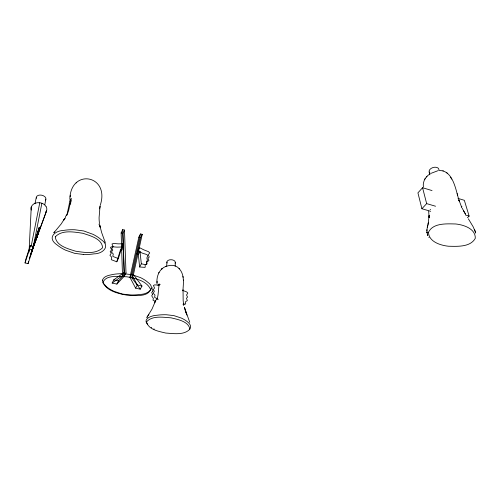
<?xml version="1.0" encoding="UTF-8"?>
<svg xmlns="http://www.w3.org/2000/svg" width="501" height="501" viewBox="0 0 501 501"><rect width="100%" height="100%" fill="white"/><g stroke="black" fill="none" stroke-linecap="round" stroke-linejoin="round"><path stroke-width="0.75" d="M428.674 211.128L429.106 217.641L429.132 215.449L428.13 224.16L428.53 222.394C427.497 226.508 425.881 231.067 427.785 235.201L427.409 234.18L427.785 235.201M157.038 283.923C156.08 276.27 159.637 267.49 167.848 265.862C171.78 264.541 176.458 265.455 179.22 268.668M157.132 281.249L157.076 282.746M426.896 230.798L426.94 229.652M175.175 266.256L175.319 262.511M166.676 266.532L166.889 262.036M183.059 288.858C183.566 282.094 184.249 274.141 179.27 268.724M29.045 252.078L31.25 207.038C32.39 203.619 36.479 202.272 39.779 202.761A6.375 3.983 11 0 1 41.877 203.274L32.646 249.83L28.069 263.614L25.05 262.956L25.764 259.468L30.273 245.628L33.348 246.317L32.383 249.222M100.244 205.266C110.364 174.836 70.359 167.81 69.827 199.373M70.365 195.196L70.153 196.843M71.205 198.715L68.743 210.069A83.654 59.694 12.7 0 1 67.86 212.631L67.115 214.434A13.496 8.461 8.5 0 0 65.168 218.611M71.18 198.703A15.061 9.694 8.7 0 0 69.332 203.763L66.89 215.098A82.966 59.581 12.4 0 1 66.752 215.53M39.779 202.761L31.156 246.298M44.764 204.846L45.885 199.135M28.069 263.614L28.488 261.522M25.05 262.956L29.559 249.141L30.273 245.628M34.957 203.769L36.297 197.344M140.274 289.165L131.782 277.754L140.587 237.593L142.221 234.355L140.462 233.929L138.833 237.173L129.934 277.347L135.633 288.163L140.274 289.165L141.996 286.04L133.448 274.579L142.221 234.355M129.934 277.347L131.594 274.166L140.462 233.929M427.541 226.371L427.359 227.072L427.898 225.018M139.372 247.575L137.537 251.496L139.372 247.575L143.461 249.673A24.612 18.243 26.7 0 0 144.971 250.3L148.534 251.696L149.743 252.886L148.24 254.877L149.285 257.026L148.008 258.203L148.903 260.677L146.849 261.722L146.912 263.952A1.015 0.783 27.1 0 1 146.661 264.209L145.146 264.891L145.209 267.121A1.008 0.783 27 0 1 144.952 267.377L139.647 266.989L138.326 254.658L139.979 251.446L138.645 250.757L136.998 253.969L138.326 254.658M32.765 248.001L35.847 237.706M35.847 237.931L32.402 249.179L39.26 227.216L32.866 247.644M123.133 243.743L121.561 247.006L117.221 247.137A25.037 18.694 23.2 0 1 115.631 247.037L111.886 246.73L110.483 247.319L111.604 249.955L110.182 251.558L111.235 253.299L109.907 255.297L111.742 257.257L111.278 259.393A1.027 0.802 23.4 0 0 111.479 259.762L116.777 261.791L120.284 250.462L123.19 244.507L123.133 243.743L118.768 243.862A25.175 18.706 23.3 0 1 117.178 243.762L113.414 243.442L111.999 244.031L113.138 246.68L111.71 248.277L112.769 250.024L111.441 252.022L113.289 253.994L112.825 256.136A1.033 0.802 23.5 0 0 113.026 256.506L118.349 258.554L121.856 247.2L123.277 247.156L121.705 250.412L120.284 250.462M29.252 258.673L30.937 253.587M32.283 249.529L39.41 228.162M32.421 249.323L37.65 234.03L32.346 249.542M154.621 303.024L152.016 309.061L147.325 316.695M30.718 254.289L37.688 234.368M30.718 254.295L38.208 233.215L32.44 249.435M38.452 232.79L30.749 254.164L38.665 232.351M31.688 251.552L46.587 210.752L31.813 251.164M152.655 294.312L151.678 292.515L152.511 291.557M112.155 283.059L122.507 275.7L121.148 232.921L122.689 229.627L124.48 230.059L126.001 272.92L124.367 276.114L116.89 284.086L112.155 283.059L113.74 279.859L124.129 272.5L122.689 229.627M124.367 276.114L122.927 233.347L124.48 230.059M116.777 261.791L118.349 258.554M158.711 272.932L159.011 272.325M116.89 284.086L118.499 280.898L126.001 272.92M122.507 275.7L124.129 272.5M131.782 277.754L133.448 274.579M139.647 266.989L141.332 263.808L139.979 251.446M429.695 174.141C425.305 176.784 422.6 181.869 423.401 187.036M135.633 288.163L137.337 285.019L131.594 274.166M146.868 317.546L147.438 316.494L146.975 317.34M64.09 219.557L63.834 220.027L64.685 218.48L61.254 223.872L53.814 232.84L54.484 231.95M424.629 179.49L425.098 178.675M147.977 315.599L148.878 314.202M152.592 294.431C149.899 296.435 154.778 297.538 152.999 299.974A0.946 0.758 29.4 0 0 153.2 300.324L155.723 301.508M46.161 211.691L45.503 212.593M152.705 291.338C153.701 290.135 150.519 288.513 152.467 287.799M432.031 190.574L422.562 187.718L417.928 192.872L421.898 208.742L430.735 211.309M421.898 208.742L426.658 203.619L422.562 187.718M426.357 177.016L426.984 176.352M467.458 217.728L469.124 216.094L464.333 200.3L457.995 198.396M189.535 329.207C192.177 327.015 189.722 323.533 187.643 321.974A30.242 16.045 1.8 0 0 181.343 318.072L173.885 315.617L166.426 314.76A30.248 16.032 1.7 0 0 156.794 315.273C152.392 315.38 142.228 318.504 147.482 324.272M183.829 304.326L184.143 304.107M76.734 182.408L76.114 182.928M162.224 268.636L161.466 269.25L162.061 268.768M461.966 206.644L461.415 207.07L461.527 207.621M430.954 173.365L437.755 170.772M439.465 170.54C451.62 170.353 455.165 186.372 457.651 195.572L457.15 193.58M83.291 254.458L74.693 253.356L65.612 250.199A36.861 22.714 7.7 0 1 57.246 245.045C46.937 238.225 54.002 230.898 63.627 230.41A35.84 21.33 7.5 0 1 74.849 229.771L83.786 230.967L93.054 234.343A35.865 21.336 7.7 0 1 101.227 239.685C111.034 246.173 102.724 253.913 94.056 253.85A37.068 22.827 7.9 0 1 83.291 254.452M182.94 304.195L185.47 304.094A0.939 0.739 33 0 0 185.689 303.838L185.539 301.677L187.355 300.619L186.453 298.245L187.568 297.074L186.535 295.02L187.819 293.054L186.679 291.933L183.41 290.674A22.777 17.36 31.5 0 1 182.514 290.317M141.332 263.808C150.488 265.906 144.657 263.081 147.551 260.094C144.939 256.236 151.747 255.529 143.292 253.5A24.48 18.23 26.6 0 1 141.789 252.88L137.725 250.794M158.285 299.341L157.082 299.084L157.533 297.356A68.512 54.622 21.4 0 0 158.034 294.907L159.093 284.123L160.232 284.374M113.74 279.859L118.499 280.898M137.337 285.019L141.996 286.04M29.559 249.141L32.646 249.83M121.148 232.921L122.927 233.347M138.833 237.173L140.587 237.593M69.357 203.769L70.716 204.101M442.859 170.753L443.329 170.872M426.658 203.619L435.544 206.23M465.548 215.042L469.124 216.094M157.389 298.709L154.847 297.513A0.952 0.758 29.5 0 1 154.646 297.162L154.978 295.076L153.237 293.223L154.352 291.256L153.331 289.597L154.546 288.006L153.419 285.476L154.665 284.869L158.072 285.075A23.171 17.836 28.1 0 0 159.512 285.132M430.134 209.362L430.597 209.537M447.606 173.509L446.767 172.739M179.064 268.505L179.427 268.899M428.862 237.224L429.081 237.562M450.505 177.21L451.714 179.114M468.341 218.78L473.132 226.734L475.405 231.994L475.236 231.424M463.4 210.526L465.554 214.278L462.116 208.084M461.521 206.85L458.759 199.586L459.21 201.07L458.897 200.024M474.547 229.646L475.142 231.155M184.788 308.76L184.493 307.664L189.747 322.287M186.898 315.11L185.101 309.85M186.579 314.246L184.393 307.263M104.941 241.707L101.678 232.621L99.831 225.588L100.187 227.285L100.068 226.759M475.311 231.694L475.674 233.065L475.562 232.533M31.319 210.069L31.125 209.362A12.03 7.502 10.7 0 1 31.256 207.038M105.022 241.97L105.342 243.066M458.327 198.077L457.526 195.064M429.157 171.987L429.927 174.836M182.946 276.377L183.141 277.354M99.705 224.861L99.937 226.12M427.065 232.783L427.002 232.376M426.952 232.019L427.034 232.608M121.561 247.006L121.618 247.77M183.391 280.015L183.397 280.491M70.654 203.594A13.909 8.949 8.7 0 1 71.361 200.644M99.442 208.861A15.055 9.688 8.6 0 0 100.062 205.93L99.092 217.503A73.328 53.732 28.3 0 0 99.167 220.265L99.336 222.262A13.421 8.423 8 0 1 99.029 224.724M36.354 198.239A4.878 3.087 11.3 0 1 41.796 195.215A4.878 3.087 11.3 0 1 45.372 200.168M41.927 203.212A7.897 4.929 11.1 0 1 46.067 206.694M46.224 206.775A11.667 7.264 11.2 0 1 46.111 211.672M154.233 329.101A30.987 16.909 1.4 0 1 153.845 328.9M151.615 327.635A30.987 16.909 1.4 0 1 151.264 327.41M167.146 263.05A4.221 2.549 2.2 0 1 171.066 259.712A4.221 2.549 2.2 0 1 175.087 263.2M157.057 299.072A11.391 6.375 1.9 0 0 154.84 302.817L155.316 301.095A68.036 54.515 21.2 0 0 155.41 300.694M157.903 285.326A12.757 7.346 1.9 0 1 159.074 284.117M182.652 290.787A12.757 7.34 1.9 0 0 183.047 289.421L183.153 300.343A63.42 48.127 38.2 0 0 183.435 302.936L183.729 304.796A11.354 6.344 1.6 0 1 183.635 305.547M430.19 173.333A5.06 3.256 -15.8 0 1 432.939 167.547A5.06 3.256 -15.8 0 1 438.832 170.641M102.411 280.184L103.181 283.115L106.669 286.891A33.711 19.664 4 0 0 114.015 291.306L122.169 294.024L130.041 294.957A33.874 19.764 4.2 0 0 140.055 294.413C147.106 294.475 156.75 288.463 147.72 282.207A32.853 18.562 4.3 0 0 140.556 277.642L132.264 274.755L124.098 273.74A32.853 18.556 4.1 0 0 113.702 274.316C109.738 275.212 103.901 275.694 102.411 280.184M146.524 321.886C148.421 329.727 158.999 331.411 165.781 333.059C173.559 333.547 184.055 335.42 189.904 329.176C188.551 321.254 177.705 319.5 171.091 317.834C163.22 317.34 152.229 315.261 146.524 321.886M428.461 232.27C428.8 241.814 440.554 245.402 448.483 246.235C457.394 246.404 470.32 247.294 475.286 238.326C475.681 228.638 463.557 224.792 455.691 223.978C446.685 223.79 433.052 222.782 428.461 232.27M150.638 289.54C147.35 297.675 134.13 295.183 127.047 295.183C118.38 293.611 107.239 291.281 102.981 282.689C105.404 274.235 120.165 276.721 126.922 276.79C135.458 278.418 146.868 280.729 150.638 289.54M55.273 236.835C56.193 245.91 68.192 248.815 75.576 251.189C84.231 252.466 95.747 254.571 102.555 247.801C102.26 238.72 90.017 235.67 82.847 233.284C74.054 231.957 61.986 229.608 55.273 236.835M166.05 266.482L165.624 266.651L166.489 266.313L166.05 266.482M81.888 179.602L81.888 179.602M427.66 234.881L427.528 234.531L427.647 234.856"/></g></svg>
